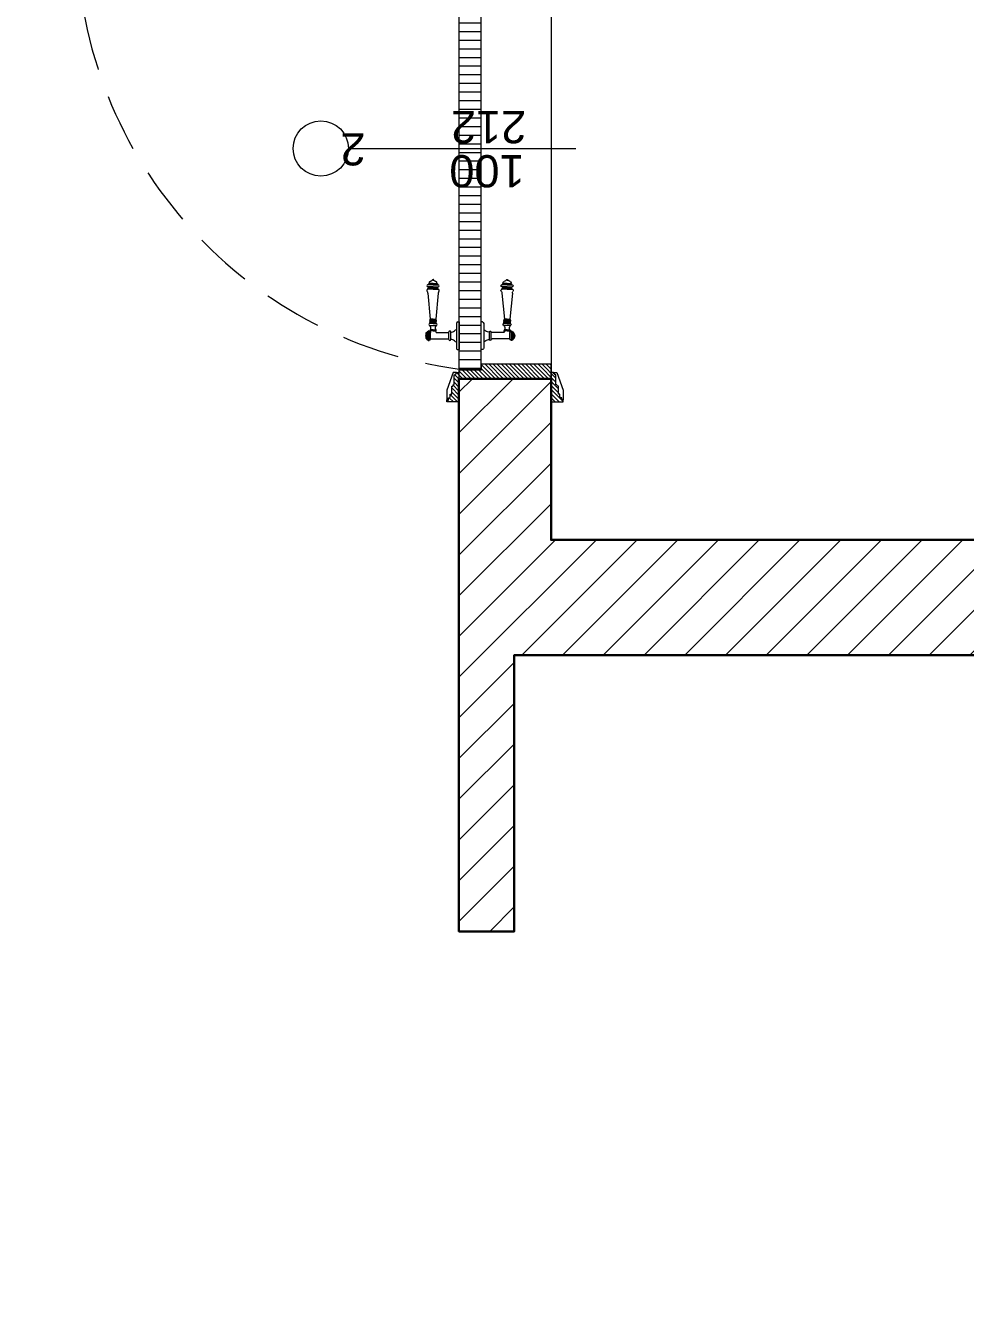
# Model space of a CAD drawing. Header units: centimetres. Extents: x 92587 to 105438, y -55119 to -48334.
# Drawn here: x 93970 to 94174, y -51627.3 to -51350.6 of the extents above; entities that cross this region are included whole.
import ezdxf

# ---------------------------------------------------------------- set-up
doc = ezdxf.new("R2010")
doc.units = ezdxf.units.CM
doc.header["$LTSCALE"] = 50
doc.header["$MEASUREMENT"] = 0
doc.linetypes.add('CACHE', pattern=[0.375, 0.25, -0.125])
doc.layers.get('0').update_dxf_attribs({"color": 8})
for name, color, linetype, lineweight in [('CONSOLE ISOL.', 214, 'Continuous', 15), ('door', 44, 'Continuous', 5), ('MACONNERIE COUPE', 7, 'Continuous', 30), ('MACONNERIE HACHURE', 253, 'Continuous', 13)]:
    doc.layers.add(name, color=color, linetype=linetype, lineweight=lineweight)
doc.styles.add('GENERATED_STYLE_1', font='arial.ttf')

# ---------------------------------------------------------------- blocks, each defined once
blk = doc.blocks.new('door900')
at = {"color": 0}
for p, q in [((-9.285499723176144, 67.71276434045467), (9.285499723176144, 67.71276434045467)), ((9.285499723176144, 65.21276434045467), (-9.285499723176144, 65.21276434045467)), ((-6.785499723181601, 71.4627643404474), (-6.785499723177054, 70.21276434045285)), ((-5.535499723177054, 71.46276434045285), (-6.785499723181601, 71.4627643404474)), ((-6.785499723177054, 70.21276434045285), (6.785499723176144, 70.21276434045285)), ((-6.785499723177054, 62.71276434045649), (-6.785499723181601, 24.02241026324737)), ((-6.785499723177054, 62.71276434045649), (6.785499723176144, 62.71276434045649)), ((-5.535499723177054, 71.46276434045285), (5.535499723177054, 71.46276434045285)), ((5.535499723177054, 71.46276434045285), (6.785499723171597, 71.4627643404474)), ((6.785499723171597, 71.4627643404474), (6.785499723176144, 70.21276434045285)), ((8.736337378351891, 62.71276434045103), (6.785499723176144, 62.71276434045649)), ((10.53549972317978, 56.82437206168834), (10.53549972316978, 62.54915016591258)), ((10.53549972317978, 56.82437206168834), (10.53549972316978, 51.09959395744409)), ((12.73509367235602, 56.82437206168288), (12.73509367235602, 62.54915015437291)), ((12.73509367235602, 56.82437206168288), (12.73509367235056, 51.09959396899831)), ((22.50000000000728, 63.82744621770325), (22.50000000000273, 49.82129790567888)), ((26.50000000000273, 56.82437206168288), (26.50000000000273, 63.8274462176978)), ((26.50000000000273, 63.8274462176978), (29.08375511653867, 63.82744621770325)), ((26.50000000000273, 63.8274462176978), (29.08375511653867, 63.82744621770325)), ((26.50000000000273, 56.82437206168288), (26.50000000000273, 49.82129790566796)), ((29.08375511653867, 63.82744621770325), (29.08375511653867, 62.8005675992199)), ((29.08375511653412, 62.80054264028513), (29.08375511652866, 56.82437206167833)), ((29.08375511653867, 50.84822637988691), (29.08375511652866, 56.82437206167833)), ((31.13751235350628, 62.8005675992199), (31.13751235349628, 56.82437206167833)), ((31.13751235350628, 50.84817652415768), (31.13751235349628, 56.82437206167833)), ((34.13751235349355, 56.82437206168288), (34.13751235349355, 62.80056759921536)), ((34.13751235349355, 62.80056759921536), (34.13751235349355, 56.82437206168288)), ((34.13751235349355, 50.84817652415222), (34.13751235349355, 56.82437206168288)), ((34.13751235349355, 56.82437206168288), (34.13751235349355, 50.84817652415222)), ((92.83399291284786, 68.11265004267989), (36.19126959046116, 62.80056759921536)), ((36.19126959046207, 56.82437206168288), (36.19126959046116, 62.80056759921536)), ((36.19126959046207, 56.82437206168288), (36.19126959046207, 50.84817652415222)), ((101.2130467468287, 67.32395984730283), (103.2130467468187, 67.97362984738811)), ((101.2130467468232, 56.82437206167833), (101.2130467468287, 67.32395984730283)), ((101.2130467468232, 56.82437206167833), (101.2130467468241, 46.32478427606839)), ((103.2130467468187, 67.97362984738811), (103.2130467468187, 67.74015826514551)), ((103.2130467468296, 56.82437206168834), (103.2130467468187, 67.97362984738811)), ((103.2130467468296, 56.82437206168834), (103.2130467468296, 46.27179018377865)), ((106.5262847616641, 67.97362984738811), (105.4738921911639, 67.32146131955597)), ((105.4738921911685, 56.82437206168288), (105.4738921911639, 67.32146131955597)), ((105.4738921911685, 56.82437206168288), (105.4738921911739, 46.32728280380979)), ((106.526284761675, 56.82437206168834), (106.5262847616641, 67.97362984738811)), ((106.526284761675, 56.82437206168834), (106.5262847616641, 45.67511427596855)), ((110.7262847616867, 67.97362984739812), (111.7786773322086, 67.32146131956688)), ((110.7262847616767, 56.82437206167833), (110.7262847616867, 67.97362984739812)), ((110.7262847616767, 56.82437206167833), (110.7262847616867, 45.67511427597856)), ((111.7786773322032, 56.82437206168288), (111.7786773322086, 67.32146131956688)), ((111.7786773322086, 66.15403410790532), (113.278677332205, 66.15403410789986)), ((111.7786773322032, 56.82437206168288), (111.7786773321977, 46.3272828038007)), ((113.2786773322096, 56.82437206168834), (113.278677332205, 66.15403410789986)), ((113.2786773322096, 56.82437206168834), (113.278677332205, 47.4947100154659)), ((120.5213133279221, 56.82437206168834), (120.5213133279176, 58.61525340795743)), ((120.5213133279221, 56.82437206168834), (120.5213133279176, 55.03349071541015)), ((6.785499723145222, 49.08812644161208), (6.785499723150679, 24.022410272446)), ((8.736337378351891, 50.93597978290563), (8.652516908218786, 50.93597978291109)), ((26.50000000000273, 49.82129790566796), (29.08375511653867, 49.82129790567342)), ((26.50000000000273, 49.82129790566796), (29.08375511653867, 49.82129790567342)), ((29.08375511653867, 50.84817652415768), (29.08375511653867, 49.82129790567342)), ((29.08375511653867, 49.82129790567342), (29.08375511653867, 49.82129790567342)), ((92.83399291284786, 45.53609408068587), (36.19126959046207, 50.84817652415222)), ((101.2130467468241, 46.32478427606839), (103.2130467468187, 45.67511427596855)), ((103.2130467468241, 45.90858585822571), (103.2130467468187, 45.67511427596855)), ((106.5262847616641, 45.67511427596855), (105.4738921911639, 46.3272828038007)), ((110.7262847616867, 45.67511427597856), (111.7786773321977, 46.3272828038007)), ((111.7786773321977, 47.49471001546044), (113.278677332205, 47.4947100154659)), ((-30.00000000001, 2.999999999992724), (-30, 0)), ((30, 0), (-30, 0)), ((27.00000000000728, 5.999999999996362), (-27.00000000000273, 5.999999999990905)), ((-8.347589395106297, 22.32241484753104), (8.347589395120849, 22.32241484753649)), ((-8.34758939510084, 18.32241484753649), (8.347589395116302, 18.32241484753104)), ((30, 3.000000000003638), (30, 0))]:
    blk.add_line(p, q, dxfattribs=at)
for centre, radius, start, end in [((-9.285499723181601, 66.46276434044921), 1.25, 89.99999999978505, 269.999999999785), ((-6.780470553868327, 67.70773517114685), 2.505034217662288, 90.11502851643604, 179.8849714834727), ((-6.78047055387924, 65.2177935097634), 2.505034217662288, 180.1150285164751, 269.8849714836356), ((-5.456968210637569e-12, 64.00637802466008), 9.286520019667458, 53.41040895575896, 126.5895910440119), ((6.78047055387924, 67.70773517114685), 2.505034217662288, 0.1150285164751444, 89.8849714836356), ((6.780470553868327, 65.2177935097634), 2.505034217662288, 270.115028516436, 359.8849714834727), ((8.635037403286333, 64.85851658830143), 2.148142079592287, 272.7029005254295, 297.6142481870546), ((9.285499723170688, 66.46276434045012), 1.25, 269.999999999785, 89.99999999978505), ((9.97577731706042, 62.51285914865912), 0.5608976825121981, 3.709724643179862, 127.9634190973393), ((11.63529669775016, 62.54894713004069), 1.099796993323537, 0.01057695158339848, 179.9894230482082), ((16.66680270235247, 70.45103467341323), 8.825990864717637, 243.5466239786049, 311.3694125343657), ((24.49999999999181, 63.68243879618421), 2.00524989771637, 4.146900324439023, 175.8530996751424), ((30.11063373501747, 62.80056759920444), 1.026878618482442, 2.605510395054913e-10, 180.0013926094545), ((32.63751235349264, 62.80056759920444), 1.476195537529748, 2.08440831604393e-10, 180.0000000002084), ((32.63751235349264, 62.80056759920444), 1.476195537529748, 1.563306237032948e-10, 2.08440831604393e-10), ((35.1643909719678, 62.80056759920444), 1.026878618482442, 2.605510395054913e-10, 180.0000000001563), ((93.11027009681675, 72.50099817818409), 4.397036324698803, 266.3975847269235, 315.6468331343461), ((98.32222912450288, 67.40540978926765), 2.891964837015649, 358.386095489135, 135.6468331343461), ((104.3486079428685, 67.55855610236722), 1.149990684957992, 170.9140341490689, 348.1019404226767), ((108.6262847616754, 67.97362984739266), 2.100000000000364, 2.605510395054913e-10, 180.0000000001563), ((115.4725163505027, 62.46684932231983), 2.84333672994199, 13.45677407025953, 140.4952640486832), ((127.8975216528715, 65.18161544661871), 9.87550300875637, 191.9991449855419, 221.6757422700475), ((120.5213133279121, 56.82437206167924), 1.790881346270908, 2.08440831604393e-10, 89.99999999978505), ((120.5213133279121, 56.82437206167924), 1.790881346270908, 269.999999999785, 2.08440831604393e-10), ((8.694427143283065, 49.02651834437074), 1.909921321166609, 88.7426328451294, 178.151496427214), ((8.635037403281785, 48.79022753504978), 2.148142079592287, 62.38575181249673, 87.29709947475273), ((9.975777317054963, 51.13588497471392), 0.5608976825121981, 232.0365809029687, 356.2902753571334), ((11.63529669775562, 51.09979699332143), 1.099796993323537, 180.0105769515834, 359.9894230482082), ((16.66680270234701, 43.19770944994889), 8.825990864716415, 48.63058746577654, 116.4533760212786), ((24.49999999999272, 49.96630532717245), 2.005249897716403, 184.146900324439, 355.8530996751423), ((30.11063373502748, 50.84817652415222), 1.026878618482442, 179.9972182470965, 1.563306237032948e-10), ((32.63751235349173, 50.84817652414222), 1.476195537529748, 180.0000000002084, 2.08440831604393e-10), ((35.16439097197781, 50.84817652415222), 1.026878618482442, 180.0000000002605, 1.563306237032948e-10), ((93.11027009681129, 41.14774594518803), 4.397036324698803, 44.35316686586579, 93.60241527341134), ((98.32222912449743, 46.24333433410538), 2.891964837015649, 224.3531668658658, 1.613904511125605), ((104.3486079428585, 46.09018802098035), 1.149990684957992, 11.89805957753534, 189.0859658506142), ((108.6262847616699, 45.67511427597856), 2.100000000000364, 180.0000000002605, 1.563306237032948e-10), ((115.4725163505072, 51.18189480104229), 2.84333672994199, 219.5047359509873, 346.5432259293108), ((127.897521652877, 48.46712867674432), 9.87550300875637, 138.3242577299524, 168.0008550146164), ((-26.99999999999727, 3.000000000003638), 3, 89.99999999978505, 180.0000000002084), ((-6.785499723181601, 6.000000000001819), 6, 130.5908474624641, 180.0000000002084), ((-16.56700278083463, 16.56475492574646), 8.405243887357722, 314.3689481486097, 12.07047553649747), ((-8.347589395116302, 20.32241484752649), 2, 89.99999999978505, 269.999999999785), ((-8.49866074786405, 24.02891431885291), 1.713173371042532, 275.0590375105622, 359.7824762931518), ((8.498660747859503, 24.02891431884746), 1.713173371042532, 180.2175237064833, 264.9409624892886), ((16.56700278082462, 16.56475492575555), 8.405243887357722, 167.9295244636608, 225.6310518517308), ((8.347589395110845, 20.32241484753104), 2, 269.999999999785, 89.99999999978505), ((6.785499723170688, 6.000000000001819), 6, 2.08440831604393e-10, 49.40915253775632), ((26.99999999999181, 2.999999999989086), 3, 2.08440831604393e-10, 89.99999999978505)]:
    blk.add_arc(centre, radius, start, end, dxfattribs=at)

msp = doc.modelspace()

# ---------------------------------------------------------------- hatches: boundary and pattern name
at = {"layer": 'door'}
h = msp.add_hatch(dxfattribs=at)
h.set_pattern_fill('ANSI31', color=256, scale=15, angle=494.9999999999999)
h.set_pattern_definition([(180, (194246.5110908187, -100358.8199146288), (-1.243975336832964e-15, -1.875), [])])
h.paths.add_polyline_path([(94068.87502228256, -51329.45755479396), (94068.87502109047, -51425.26707861177), (94064.16073537618, -51425.26707861177), (94064.16073656827, -51329.45755479396)])
h = msp.add_hatch(dxfattribs=at)
h.set_pattern_fill('ANSI31', color=256, scale=5, angle=989.9999999999999)
h.set_pattern_definition([(314.9999999999999, (150199.0786504859, 93149.89515753894), (0.4419417382415926, 0.4419417382415918), [])])
h.paths.add_polyline_path([(94084.10837258573, -51427.36231625621), (94084.10837258573, -51424.21945911331), (94068.92740204284, -51424.21945934393), (94068.92740204284, -51425.47660220112), (94064.1083544238, -51425.47660220112), (94064.1083544238, -51427.36231648677)])
edge = h.paths.add_edge_path()
edge.add_line((94085.99408687145, -51431.11469757463), (94085.99408687145, -51430.69564995565))
edge.add_line((94085.99408687145, -51430.69564995565), (94085.67980115718, -51430.69564995565))
edge.add_line((94085.67980115718, -51430.69564995565), (94085.67980115718, -51428.9337451937))
edge.add_line((94085.67980115718, -51428.9337451937), (94085.47027734766, -51428.9337451937))
edge.add_arc((94085.15599163336, -51428.9337451937), 0.3142857142956927, 0, 90)
edge.add_line((94085.15599163336, -51428.6194594794), (94085.15599163336, -51426.52422138419))
edge.add_line((94085.15599163336, -51426.52422138419), (94084.94646782384, -51426.52422138419))
edge.add_arc((94084.63218210956, -51426.52422138418), 0.3142857142811408, 359.9999999973471, 449.9999999973471)
edge.add_line((94084.63218210958, -51426.2099356699), (94084.63218210958, -51426.0004118604))
edge.add_line((94084.63218210958, -51426.0004118604), (94084.10837258573, -51426.0004118604))
edge.add_line((94084.10837258573, -51426.0004118604), (94084.1083744677, -51432.36232140718))
edge.add_line((94084.1083744677, -51432.36232140718), (94086.72742208675, -51432.36232140718))
edge.add_line((94086.72742208675, -51432.36232140718), (94086.72742020478, -51431.95279281277))
edge.add_line((94086.72742020478, -51431.95279281277), (94086.41313449052, -51431.95279281277))
edge.add_line((94086.41313449052, -51431.95279281277), (94086.41313449052, -51431.53374519373))
edge.add_arc((94086.41313449053, -51431.11469757465), 0.4190476190851768, 179.9999999980104, 269.99999999801037, ccw=False)
edge = h.paths.add_edge_path()
edge.add_line((94062.22264013809, -51431.11469765933), (94062.22264013809, -51430.69565004035))
edge.add_line((94062.22264013809, -51430.69565004035), (94062.53692585236, -51430.69565004035))
edge.add_line((94062.53692585236, -51430.69565004035), (94062.53692585236, -51428.93374527839))
edge.add_line((94062.53692585236, -51428.93374527839), (94062.74644966188, -51428.93374527839))
edge.add_arc((94063.06073537617, -51428.93374527839), 0.3142857142956927, 90, 180, ccw=False)
edge.add_line((94063.06073537617, -51428.6194595641), (94063.06073537617, -51426.52422146889))
edge.add_line((94063.06073537617, -51426.52422146889), (94063.2702591857, -51426.52422146889))
edge.add_arc((94063.58454489998, -51426.52422146888), 0.3142857142811408, 90.00000000265288, 180.0000000026529, ccw=False)
edge.add_line((94063.58454489996, -51426.2099357546), (94063.58454489996, -51426.0004119451))
edge.add_line((94063.58454489996, -51426.0004119451), (94064.1083544238, -51426.0004119451))
edge.add_line((94064.1083544238, -51426.0004119451), (94064.10835254184, -51432.36232149188))
edge.add_line((94064.10835254184, -51432.36232149188), (94061.48930492278, -51432.36232149188))
edge.add_line((94061.48930492278, -51432.36232149188), (94061.48930680475, -51431.95279289747))
edge.add_line((94061.48930680475, -51431.95279289747), (94061.80359251902, -51431.95279289747))
edge.add_line((94061.80359251902, -51431.95279289747), (94061.80359251902, -51431.53374527843))
edge.add_arc((94061.803592519, -51431.11469765934), 0.4190476190851768, 270.0000000019896, 360.0000000019897)
at = {"layer": 'MACONNERIE HACHURE'}
h = msp.add_hatch(dxfattribs=at)
h.set_pattern_fill('ANSI31', color=256, scale=50, style=0)
h.set_pattern_definition([(45, (0, 5835.283011260326), (-4.419417382415921, 4.419417382415922), [])])
h.paths.add_polyline_path([(93729.1083608018, -50527.36230248495), (93729.1083608018, -50358.362302412), (93801.10836080181, -50358.362302412), (93801.10836080181, -50337.362302412), (93779.1083608018, -50337.362302412), (93779.1083608018, -50332.362302412), (93959.1083608018, -50332.362302412), (93959.1083608018, -50344.362302412), (93909.1083608018, -50344.362302412), (93909.10836080178, -50517.36230241202), (93887.10836169586, -50517.362302412), (93887.10836050377, -50505.3623029087), (93897.10836080178, -50505.362302412), (93897.10836080178, -50344.362302412), (93806.10836080181, -50344.362302412), (93806.10836080181, -50363.362302412), (93749.1083608018, -50363.362302412), (93749.1083608018, -50505.362302412), (93805.10836331696, -50505.3623048205), (93805.10836212487, -50517.36230243632), (93741.1083608322, -50517.362302412), (93741.10836077141, -50527.36230248495)])
h.paths.add_polyline_path([(94298.94169413511, -51192.362302412), (94249.1083608018, -51192.362302412), (94249.1083608018, -51152.362302412), (94298.94169413511, -51152.362302412)])
h.paths.add_polyline_path([(94459.1083608018, -51192.362302412), (94419.1083608018, -51192.362302412), (94419.1083608018, -51152.362302412), (94459.1083608018, -51152.362302412)])
h.paths.add_polyline_path([(94319.1083608018, -51547.36238069562), (94229.1083608018, -51547.36238069562), (94229.1083608018, -51487.362302412), (94076.1083608019, -51487.362302412), (94076.1083608019, -51547.362302412), (94064.1083608019, -51547.362302412), (94064.10836080178, -51427.36231648677), (94084.10836080178, -51427.36231827491), (94084.108363964, -51462.36230345347), (94249.10836137329, -51462.362302412), (94249.10836080191, -51511.36224146494), (94319.10843759376, -51511.36224146494), (94319.10843759375, -51462.36231492895), (94354.10835045218, -51462.36231492895), (94354.10835045218, -51482.36231492895), (94344.10836080178, -51482.36231492895), (94344.10836080178, -51532.362302412), (94319.10836259375, -51532.36243996853), (94319.10843759376, -51516.36238069562), (94249.10836108754, -51516.36238069562), (94249.1083608018, -51542.36238069562), (94319.10843759376, -51542.36238069562)])
h.paths.add_polyline_path([(93749.1083608018, -49932.362302412), (93849.1083608018, -49932.362302412), (93849.1083608018, -49907.362302412), (93749.1083608018, -49907.362302412)])
h.paths.add_polyline_path([(93514.1083608018, -51940.4737953298), (93489.1083608018, -51940.4737953298), (93489.1083608018, -51987.36230777639), (93514.1083608018, -51987.36230777639)])
h.paths.add_polyline_path([(93514.1083608018, -50042.362233491), (93489.1083608018, -50042.362233491), (93489.1083608018, -50022.36230777644), (93514.1083608018, -50022.36230777644)])
h.paths.add_polyline_path([(94196.6083608018, -51192.362302412), (94214.1083608018, -51192.362302412), (94214.1083608018, -51172.36230241202), (94196.6083608018, -51172.36230241202)])
h.paths.add_polyline_path([(93874.10836165593, -51305.36230572766), (93864.10836115593, -51305.3623042274), (93864.10836030179, -51317.3623174477), (93904.10836013124, -51317.3623176041), (93904.10836013124, -51305.36230386708), (93894.1083608018, -51305.36230274453), (93894.1083608018, -50987.362302412), (94064.10836080178, -50987.362302412), (94064.1083608018, -51305.36230151818), (93986.09647495477, -51305.36229577695), (93986.09647495477, -51317.36231007524), (94064.1083608018, -51317.36231715757), (94064.10835377578, -51327.36231589073), (94084.10836647465, -51327.36231887096), (94084.1083639639, -51192.362302412), (94096.6083608018, -51192.362302412), (94096.6083608018, -51172.362302412), (94084.1083608018, -51172.362302412), (94084.1083608018, -50957.362302412), (94063.1083608018, -50957.362302412), (94063.1083608018, -50627.36227603092), (93965.09647551079, -50627.36228495293), (93965.09647551079, -50639.36230608098), (94043.1083608018, -50639.36229850005), (94043.10836080178, -50957.362302412), (93873.1083608018, -50957.362302412), (93873.1083608018, -50639.36229841666), (93883.1083608018, -50639.36230640735), (93883.1083621429, -50627.36228061342), (93843.1083608018, -50627.36228061342), (93843.1083608018, -50639.362302412), (93853.1083608018, -50639.362302412), (93853.1083608018, -50957.362302412), (93514.10836103409, -50957.362302412), (93514.1083605695, -50912.36230509423), (93489.1083618624, -50912.362302412), (93489.10835974119, -50962.362302412), (93379.10836898869, -50962.36230799832), (93379.10836734633, -50982.36230219007), (93489.10835974119, -50982.36230032906), (93489.1083618624, -51032.36229972979), (93514.1083605695, -51032.36229972979), (93514.10836103409, -50987.362302412), (93874.1083608018, -50987.362302412)])
h.paths.add_polyline_path([(93706.1083608018, -50332.362302412), (93706.1083608018, -50352.36230241202), (93404.10836816751, -50352.36230241202), (93404.10836816751, -50417.36230998344), (93379.10836816751, -50417.36230998344), (93379.10836816751, -50327.362302412), (93489.1083608018, -50327.362302412), (93489.1083608018, -50312.362233491), (93514.1083608018, -50312.362233491), (93514.1083608018, -50332.362302412)])
h.paths.add_polyline_path([(94149.10839207916, -50235.36230241202), (94174.10836080177, -50235.362302412), (94174.1083608018, -50513.36230241202), (94226.1083608018, -50513.362302412), (94226.10835986081, -50535.36230233594), (94214.10835986081, -50535.36230263396), (94214.1083608018, -50525.36230241517), (94089.1083608018, -50525.36230241517), (94089.1083608018, -50513.36230241517), (94149.10851438573, -50513.36230241517)])
h.paths.add_polyline_path([(94174.10836080177, -50162.36230241047), (94174.10836080177, -50142.36230241202), (94224.1083608018, -50142.362302412), (94224.1083608018, -50022.36230241199), (94249.10836080178, -50022.36230241199), (94249.10836080178, -50137.36230290229), (94266.60836083932, -50137.3623029023), (94266.60836015036, -50162.36230226301)])
h.paths.add_polyline_path([(93514.1083608018, -49972.36230151792), (93514.1083608018, -49932.362302412), (93569.1083608018, -49932.362302412), (93569.1083608018, -49907.36230241202), (93489.1083608018, -49907.36231492896), (93489.1083608018, -49972.36231403486)])
h.paths.add_polyline_path([(94089.10851438598, -49932.362302412), (94029.10828430935, -49932.362302412), (94029.10828430935, -49907.36230241202), (94114.10853316607, -49907.36230241202), (94114.10855194616, -49972.36230241197), (94114.10834668913, -49972.36230241197), (94114.10834668913, -50022.36229972978), (94089.10851438607, -50022.3623050942)])
h.paths.add_polyline_path([(93514.10836125838, -51612.362302412), (93514.1083603452, -51670.4737953298), (93489.10836080178, -51670.47379835966), (93489.1083608018, -51617.362302412), (93379.10836816748, -51617.362302412), (93379.10836816751, -51527.36222711409), (93404.10836121804, -51527.36222472502), (93404.10836121804, -51592.36230241202), (93737.10835932271, -51592.36230241202), (93737.10835932271, -51419.36230255166), (93749.10835887362, -51419.36230255166), (93749.10835951682, -51427.362302412), (93805.10836331696, -51427.36230121991), (93805.10836331696, -51439.362302412), (93749.10835887362, -51439.362302412), (93749.10835887361, -51587.362302412), (93897.10836080178, -51587.362302412), (93897.10836080178, -51439.36230106815), (93887.10836050377, -51439.36230106815), (93887.10836050377, -51427.36230106815), (93909.10836080178, -51427.36230106815), (93909.10836080178, -51600.362302412), (93958.97459387613, -51600.362302412), (93958.97459387613, -51612.362302412)])
h.paths.add_polyline_path([(93749.10836055098, -51285.36230241199), (93749.10836055098, -51305.36230386708), (93772.1083631985, -51305.36231519943), (93772.1083631985, -51317.36232893645), (93749.10835932271, -51317.3623176041), (93749.10836078721, -51327.3623010709), (93737.10835965749, -51327.36230375311), (93737.10835922835, -51297.36230241199), (93514.1083608018, -51297.36230241199), (93514.10836080178, -51285.36230241199)], flags=17)
h.paths.add_polyline_path([(93729.10800314142, -50647.36228061342), (93514.10836162136, -50647.36228061342), (93514.10835998223, -50659.362302412), (93741.1083608018, -50659.362302412), (93741.1083608018, -50639.36230462776), (93751.1083593227, -50639.36230462776), (93751.1083593227, -50627.36228061342), (93741.10800166232, -50627.36228061342), (93741.1083608018, -50619.3623000153), (93729.1083608018, -50619.3623000153)])
h.paths.add_polyline_path([(94314.10857327547, -50647.36227602903), (94314.10814832809, -50635.36227602905), (94226.10836256758, -50635.36227373684), (94226.10836256758, -50627.36230001532), (94214.1083608018, -50627.36230001532), (94214.1083608018, -50647.36227602903)])
h.paths.add_polyline_path([(93404.1083608018, -51297.36231738084), (93379.10836816751, -51297.36231738084), (93379.10836816751, -51347.36222591955), (93404.1083608018, -51347.36222591955)])
h.paths.add_polyline_path([(93404.10836816751, -50647.36226564458), (93379.1083608018, -50647.36226564458), (93379.10836080181, -50597.36230998344), (93404.10836802675, -50597.36230998344)])
h.paths.add_polyline_path([(93514.1083608018, -51247.36231738084), (93489.1083608018, -51247.36231738084), (93489.1083608018, -51192.47369289155), (93514.1083608018, -51192.47369289155)], flags=17)
h.paths.add_polyline_path([(93514.1083608018, -50697.36228061342), (93489.1083608018, -50697.36228061342), (93489.1083608018, -50752.25088196558), (93514.1083608018, -50752.25088196558)], flags=17)
h.paths.add_polyline_path([(94659.27502746848, -51192.362302412), (94709.1083608018, -51192.362302412), (94709.1083608018, -51152.362302412), (94659.27502746848, -51152.362302412)])
h.paths.add_polyline_path([(94499.1083608018, -51192.362302412), (94539.1083608018, -51192.362302412), (94539.1083608018, -51152.362302412), (94499.1083608018, -51152.362302412)])
h.paths.add_polyline_path([(94344.1083608018, -52012.36230241199), (94364.10836124883, -52012.36230241199), (94364.10836124883, -52037.362302412), (94344.1083608018, -52037.362302412)])
h.paths.add_polyline_path([(94029.10853413465, -52012.36229623477), (94029.1085321975, -52037.36229617723), (94209.1083608018, -52037.36230604583), (94209.1083608018, -52012.36230598828)])
h.paths.add_polyline_path([(94639.1083608018, -51547.36238069562), (94729.1083608018, -51547.36238069562), (94729.1083608018, -51487.362302412), (94882.10836080169, -51487.362302412), (94882.10836080169, -51547.362302412), (94894.10836080169, -51547.362302412), (94894.10836080181, -51427.36231648677), (94874.10836080181, -51427.36231827491), (94874.10835763959, -51462.36230345347), (94709.1083602303, -51462.362302412), (94709.10836080168, -51511.36224146494), (94639.1083608018, -51511.36224146494), (94639.10828400984, -51462.36231492895), (94454.10835045218, -51462.36231492895), (94454.10835045218, -51482.36231492895), (94614.10836080181, -51482.36231492895), (94614.10836080181, -51532.362302412), (94639.10843400985, -51532.36243996822), (94639.1083608018, -51516.36238069562), (94709.10836080174, -51516.36238069562), (94709.1083608018, -51542.36238069562), (94639.10828400982, -51542.36238069562)])
h.paths.add_polyline_path([(95209.1083608018, -49932.362302412), (95109.1083608018, -49932.362302412), (95109.1083608018, -49907.362302412), (95209.1083608018, -49907.362302412)])
h.paths.add_polyline_path([(95444.1083608018, -51940.4737953298), (95469.1083608018, -51940.4737953298), (95469.1083608018, -51987.36230777639), (95444.1083608018, -51987.36230777639)])
h.paths.add_polyline_path([(95444.1083608018, -50042.362233491), (95469.1083608018, -50042.362233491), (95469.1083608018, -50022.36230777644), (95444.1083608018, -50022.36230777644)])
h.paths.add_polyline_path([(94761.6083608018, -51192.362302412), (94744.1083608018, -51192.362302412), (94744.1083608018, -51172.36230241202), (94761.6083608018, -51172.36230241202)])
h.paths.add_polyline_path([(94464.1083608018, -50162.362302412), (94446.6083608018, -50162.362302412), (94446.60836080181, -50137.36230255225), (94464.1083608018, -50137.36230255225), (94464.10836080181, -49972.362302412), (94494.1083608018, -49972.362302412), (94494.1083608018, -50137.362302412), (94511.71975682519, -50137.36230330708), (94511.71975682519, -50162.36230241202), (94494.1083608018, -50162.362302412), (94494.1083608018, -50635.36228111465), (94562.10836066521, -50635.36228114093), (94562.10836093838, -50647.36227602903), (94494.1083608018, -50647.36227602903), (94494.1083608018, -50822.362302412), (94464.1083608018, -50822.36231194876), (94464.10836077003, -50647.36227570812), (94396.10794008672, -50647.36227634994), (94396.10878151686, -50635.36228111465), (94464.1083608018, -50635.36228111465)])
h.paths.add_polyline_path([(95084.10835994766, -51305.36230572766), (95094.10836044766, -51305.3623042274), (95094.1083613018, -51317.3623174477), (95054.10836147235, -51317.3623176041), (95054.10836147235, -51305.36230386708), (95064.1083608018, -51305.36230274453), (95064.1083608018, -50987.362302412), (94894.10836080181, -50987.362302412), (94894.1083608018, -51305.36230151818), (94972.12024664882, -51305.36229577695), (94972.12024664882, -51317.36231007524), (94894.1083608018, -51317.36231715757), (94894.10836782781, -51327.36231589073), (94874.10835512893, -51327.36231887096), (94874.10835763969, -51192.362302412), (94861.6083608018, -51192.362302412), (94861.6083608018, -51172.362302412), (94874.1083608018, -51172.362302412), (94874.1083608018, -50957.362302412), (94895.1083608018, -50957.362302412), (94895.1083608018, -50627.36227603092), (94993.1202460928, -50627.36229678431), (94993.1202460928, -50639.36231791235), (94915.1083608018, -50639.36229850005), (94915.10836080181, -50957.362302412), (95085.1083608018, -50957.362302412), (95085.1083608018, -50639.36229841666), (95075.1083608018, -50639.36230640735), (95075.10835946069, -50627.36228061342), (95115.1083608018, -50627.36228061342), (95115.1083608018, -50639.362302412), (95105.1083608018, -50639.362302412), (95105.1083608018, -50957.362302412), (95444.1083605695, -50957.362302412), (95444.10836103409, -50912.36230509423), (95469.10835974119, -50912.362302412), (95469.1083618624, -50962.362302412), (95579.1083526149, -50962.36230799832), (95579.10835425726, -50982.36230219007), (95469.1083618624, -50982.36230032906), (95469.10835974119, -51032.36229972979), (95444.10836103409, -51032.36229972979), (95444.1083605695, -50987.362302412), (95084.1083608018, -50987.362302412)])
h.paths.add_polyline_path([(95229.1083608018, -50358.362302412), (95157.10836080178, -50358.362302412), (95157.10836080178, -50337.362302412), (95179.1083608018, -50337.362302412), (95179.1083608018, -50332.362302412), (94999.1083608018, -50332.362302412), (94999.1083608018, -50344.362302412), (95049.1083608018, -50344.362302412), (95049.10836080181, -50517.36230241202), (95071.10835990772, -50517.362302412), (95071.10836109982, -50505.3623029087), (95061.10836080181, -50505.362302412), (95061.10836080181, -50344.362302412), (95152.10836080178, -50344.362302412), (95152.10836080178, -50363.362302412), (95209.1083608018, -50363.362302412), (95209.1083608018, -50505.362302412), (95153.10835828663, -50505.3623048205), (95153.10835947872, -50517.36230243632), (95217.1083607714, -50517.362302412), (95217.10836083218, -50527.36230248495), (95229.1083608018, -50527.36230248495)])
h.paths.add_polyline_path([(95252.1083608018, -50332.362302412), (95252.1083608018, -50352.36230241202), (95554.1083608018, -50352.36230241202), (95554.1083608018, -50417.36230998344), (95579.10835343608, -50417.36230998344), (95579.10835343608, -50327.362302412), (95469.1083608018, -50327.362302412), (95469.1083608018, -50312.362233491), (95444.1083608018, -50312.362233491), (95444.1083608018, -50332.362302412)])
h.paths.add_polyline_path([(94809.10832952443, -50235.36230241202), (94784.10836080182, -50235.362302412), (94784.1083608018, -50513.36230241202), (94732.1083608018, -50513.362302412), (94732.10836174278, -50535.36230233594), (94744.10836174278, -50535.36230263396), (94744.1083608018, -50525.36230241517), (94869.1083608018, -50525.36230241517), (94869.1083608018, -50513.36230241517), (94809.10820721785, -50513.36230241517)])
h.paths.add_polyline_path([(94784.10836080182, -50162.36230241047), (94784.10836080182, -50142.36230241202), (94734.1083608018, -50142.362302412), (94734.1083608018, -50022.36230241199), (94709.10836080181, -50022.36230241199), (94709.10836080181, -50137.36230290229), (94691.60836036755, -50137.3623029023), (94691.60836105651, -50162.36230226301)])
h.paths.add_polyline_path([(95444.1083608018, -49972.36230151792), (95444.1083608018, -49932.362302412), (95389.1083608018, -49932.362302412), (95389.1083608018, -49907.36230241202), (95469.1083608018, -49907.36231492896), (95469.1083608018, -49972.36231403486)])
h.paths.add_polyline_path([(94869.1082072176, -49932.362302412), (94929.10843729424, -49932.362302412), (94929.10843729424, -49907.36230241202), (94844.10818843752, -49907.36230241202), (94844.10816965743, -49972.36230241197), (94844.10837491446, -49972.36230241197), (94844.10837491446, -50022.36229972978), (94869.10820721752, -50022.3623050942)])
h.paths.add_polyline_path([(93514.1083608018, -52012.36230241199), (93569.1083608018, -52012.36230241199), (93569.1083608018, -52037.362302412), (93514.1083608018, -52037.36230241202)])
h.paths.add_polyline_path([(93749.10853510322, -52012.36229883571), (93749.10853316607, -52037.36229877817), (93849.10853413465, -52037.3623034449), (93849.10853413465, -52012.36230338734)])
h.paths.add_polyline_path([(94464.10836124883, -52012.36230241199), (94614.10836080181, -52012.36230241199), (94614.10836080181, -52037.362302412), (94464.10836124883, -52037.362302412)])
h.paths.add_polyline_path([(94749.10834852925, -52012.36230241199), (95444.10812460384, -52012.36230241199), (95444.10812460384, -52037.362302412), (94749.10834852925, -52037.362302412)])
h.paths.add_polyline_path([(95444.10836034521, -51612.362302412), (95444.10836125839, -51670.4737953298), (95469.10836080181, -51670.47379835966), (95469.1083608018, -51617.362302412), (95579.10835343611, -51617.362302412), (95579.10835343608, -51527.36222711409), (95554.10836038555, -51527.36222472502), (95554.10836038555, -51592.36230241202), (95221.10836228088, -51592.36230241202), (95221.10836228088, -51419.36230255166), (95209.10836272997, -51419.36230255166), (95209.10836208677, -51427.362302412), (95153.10835828663, -51427.36230121991), (95153.10835828663, -51439.362302412), (95209.10836272997, -51439.362302412), (95209.10836272998, -51587.362302412), (95061.10836080181, -51587.362302412), (95061.10836080181, -51439.36230106815), (95071.10836109982, -51439.36230106815), (95071.10836109982, -51427.36230106815), (95049.10836080181, -51427.36230106815), (95049.10836080181, -51600.362302412), (94999.24212772746, -51600.362302412), (94999.24212772746, -51612.362302412)])
h.paths.add_polyline_path([(95209.10836105261, -51285.36230241199), (95209.10836105261, -51305.36230386708), (95186.1083584051, -51305.36231519943), (95186.1083584051, -51317.36232893645), (95209.10836228088, -51317.3623176041), (95209.10836081638, -51327.3623010709), (95221.1083619461, -51327.36230375311), (95221.10836237523, -51297.36230241199), (95444.1083608018, -51297.36230241199), (95444.10836080181, -51285.36230241199)], flags=17)
h.paths.add_polyline_path([(95229.10871846217, -50647.36228061342), (95444.10835998223, -50647.36228061342), (95444.10836162136, -50659.362302412), (95217.1083608018, -50659.362302412), (95217.1083608018, -50639.36230462776), (95207.1083622809, -50639.36230462776), (95207.1083622809, -50627.36228061342), (95217.10871994127, -50627.36228061342), (95217.1083608018, -50619.3623000153), (95229.1083608018, -50619.3623000153)])
h.paths.add_polyline_path([(94644.10814832812, -50647.36227602903), (94644.1085732755, -50635.36227602905), (94732.108359036, -50635.36227373684), (94732.108359036, -50627.36230001532), (94744.1083608018, -50627.36230001532), (94744.1083608018, -50647.36227602903)])
h.paths.add_polyline_path([(95554.1083608018, -51297.36231738084), (95579.10835343608, -51297.36231738084), (95579.10835343608, -51347.36222591955), (95554.1083608018, -51347.36222591955)])
h.paths.add_polyline_path([(95554.1083608018, -50647.36228061342), (95579.10835785509, -50647.36228061342), (95579.10835343608, -50597.36230998344), (95554.1083608018, -50597.36230998344)])
h.paths.add_polyline_path([(95444.1083608018, -51247.36231738084), (95469.1083608018, -51247.36231738084), (95469.1083608018, -51192.47369289155), (95444.1083608018, -51192.47369289155)], flags=17)
h.paths.add_polyline_path([(95444.1083608018, -50697.36228061342), (95469.1083608018, -50697.36228061342), (95469.1083608018, -50752.25088196558), (95444.1083608018, -50752.25088196558)], flags=17)

# ---------------------------------------------------------------- linework, layer by layer
at = {"layer": 'CONSOLE ISOL.'}
for points in [[(94744.1083608018, -50822.362302412), (94214.1083608018, -50822.362302412), (94214.1083608018, -51192.36230241202), (94084.10837272275, -51192.36230241202), (94084.10837558123, -51462.36230345347), (94249.10843045572, -51462.36230345347), (94249.1083608018, -51542.36238069562), (94319.10843759376, -51542.36238069562), (94319.10843759376, -52037.362302412), (94639.1083608018, -52037.362302412), (94639.10828400984, -51542.36238164311), (94709.1083608018, -51542.36238164311), (94709.1083608018, -51462.362302412), (94874.10834602236, -51462.36230345347), (94874.10834602236, -51192.362302412), (94744.1083608018, -51192.362302412)], [(94074.1083608018, -51192.36230241199), (94084.10837344595, -51192.36230241199), (94084.10837558123, -51462.36230345347), (94249.10836137329, -51462.362302412), (94249.1083608018, -51542.36238069562), (94331.60843759376, -51542.36238069562), (94331.60843759376, -52037.362302412), (93379.10971587649, -52037.362302412), (93379.10814914895, -51972.36223349099), (93279.1083608018, -51972.36230777638), (93279.10836080182, -51632.362302412), (93379.10836816751, -51632.362302412), (93379.10836816751, -50972.3623050942), (94074.1083608018, -50972.3623050942)]]:
    msp.add_lwpolyline(points, close=True, dxfattribs=at)
at = {"layer": 'door'}
msp.add_line((94040.11353063327, -51377.36231708325), (94089.43254229936, -51377.36231708325), dxfattribs=at)
for points in [[(94068.87502228256, -51329.45755479396), (94068.87502109047, -51425.26707861177), (94064.16073537618, -51425.26707861177), (94064.16073656827, -51329.45755479396), (94068.87502228256, -51329.45755479396)], [(94084.10837258573, -51427.36231625621), (94084.10837258573, -51424.21945911331), (94068.92740204284, -51424.21945934393), (94068.92740204284, -51425.47660220112), (94064.1083544238, -51425.47660220112), (94064.1083544238, -51427.36231648677), (94084.10837258573, -51427.36231625621)], [(94063.58454489996, -51426.0004117249), (94062.85121156665, -51426.0004117249), (94061.48930680475, -51429.85755458206), (94061.48930691913, -51431.95279267727)], [(94084.63218210958, -51426.00041164021), (94085.36551544289, -51426.00041164021), (94086.72742020478, -51429.85755449736), (94086.7274200904, -51431.95279259257)]]:
    msp.add_lwpolyline(points, dxfattribs=at)
for points in [[(94062.22264013809, -51431.11469765933), (94062.22264013809, -51430.69565004035), (94062.53692585236, -51430.69565004035), (94062.53692585236, -51428.93374527839), (94062.74644966188, -51428.93374527839, -0.414213562373095), (94063.06073537617, -51428.6194595641), (94063.06073537617, -51426.52422146889), (94063.2702591857, -51426.52422146889, -0.4142135623730909), (94063.58454489996, -51426.2099357546), (94063.58454489996, -51426.0004119451), (94064.1083544238, -51426.0004119451), (94064.10835254184, -51432.36232149188), (94061.48930492278, -51432.36232149188), (94061.48930680475, -51431.95279289747), (94061.80359251902, -51431.95279289747), (94061.80359251902, -51431.53374527843, 0.414213562373095), (94062.22264013809, -51431.11469765933)], [(94085.99408687145, -51431.11469757463), (94085.99408687145, -51430.69564995565), (94085.67980115718, -51430.69564995565), (94085.67980115718, -51428.9337451937), (94085.47027734766, -51428.9337451937, 0.414213562373095), (94085.15599163336, -51428.6194594794), (94085.15599163336, -51426.52422138419), (94084.94646782384, -51426.52422138419, 0.4142135623730909), (94084.63218210958, -51426.2099356699), (94084.63218210958, -51426.0004118604), (94084.10837258573, -51426.0004118604), (94084.1083744677, -51432.36232140718), (94086.72742208675, -51432.36232140718), (94086.72742020478, -51431.95279281277), (94086.41313449052, -51431.95279281277), (94086.41313449052, -51431.53374519373, -0.414213562373095), (94085.99408687145, -51431.11469757463)]]:
    msp.add_lwpolyline(points, format="xyb", dxfattribs=at)
msp.add_circle((94034.11353063327, -51377.36231708325), 6, dxfattribs=at)
at = {"layer": 'door', "linetype": 'CACHE'}
msp.add_arc((94076.73945554977, -51330.4187505904), 95.67878306942063, 179.4243928794239, 262.4455561024138, dxfattribs=at)
at = {"layer": 'MACONNERIE COUPE'}
msp.add_lwpolyline([(94319.1083608018, -51547.36238069562), (94229.1083608018, -51547.36238069562), (94229.1083608018, -51487.362302412), (94076.1083608019, -51487.362302412), (94076.1083608019, -51547.362302412), (94064.1083608019, -51547.362302412), (94064.10836080178, -51427.36231648677), (94084.10836080178, -51427.36231827491), (94084.108363964, -51462.36230345347), (94249.10836137329, -51462.362302412), (94249.10836080191, -51511.36224146494), (94319.10843759376, -51511.36224146494), (94319.10843759375, -51462.36231492895), (94354.10835045218, -51462.36231492895), (94354.10835045218, -51482.36231492895), (94344.10836080178, -51482.36231492895), (94344.10836080178, -51532.362302412), (94319.10836259375, -51532.36243996853), (94319.10843759376, -51516.36238069562), (94249.10836108754, -51516.36238069562), (94249.1083608018, -51542.36238069562), (94319.10843759376, -51542.36238069562)], close=True, dxfattribs=at)

# ---------------------------------------------------------------- block references
at = {"layer": 'door', "yscale": 0.1, "zscale": 0.1}
for p, xscale, rotation in [((94064.16073537618, -51418.02898341892), 0.1, 90.00000000000001), ((94068.87502109047, -51418.02898341892), -0.1, 270)]:
    msp.add_blockref('door900', p, dxfattribs=dict(at, xscale=xscale, rotation=rotation))

# ---------------------------------------------------------------- texts
at = {"layer": 'door', "char_height": 7, "style": 'GENERATED_STYLE_1'}
for s, insert, attachment_point, rotation in [('\\A1;\\pxql,t0;212', (94062.38010246186, -51376.21390058956), 3, 180), ('\\A1;\\pxql,t0;2', (94036.82842615923, -51374.03013990996), 9, 180.00000000000009), ('\\A1;\\pxql,t0;100', (94062.0154200823, -51385.79237290719), 3, 179.99999999999997)]:
    msp.add_mtext(s, dxfattribs=dict(at, insert=insert, attachment_point=attachment_point, rotation=rotation))

doc.saveas('drawing.dxf')
